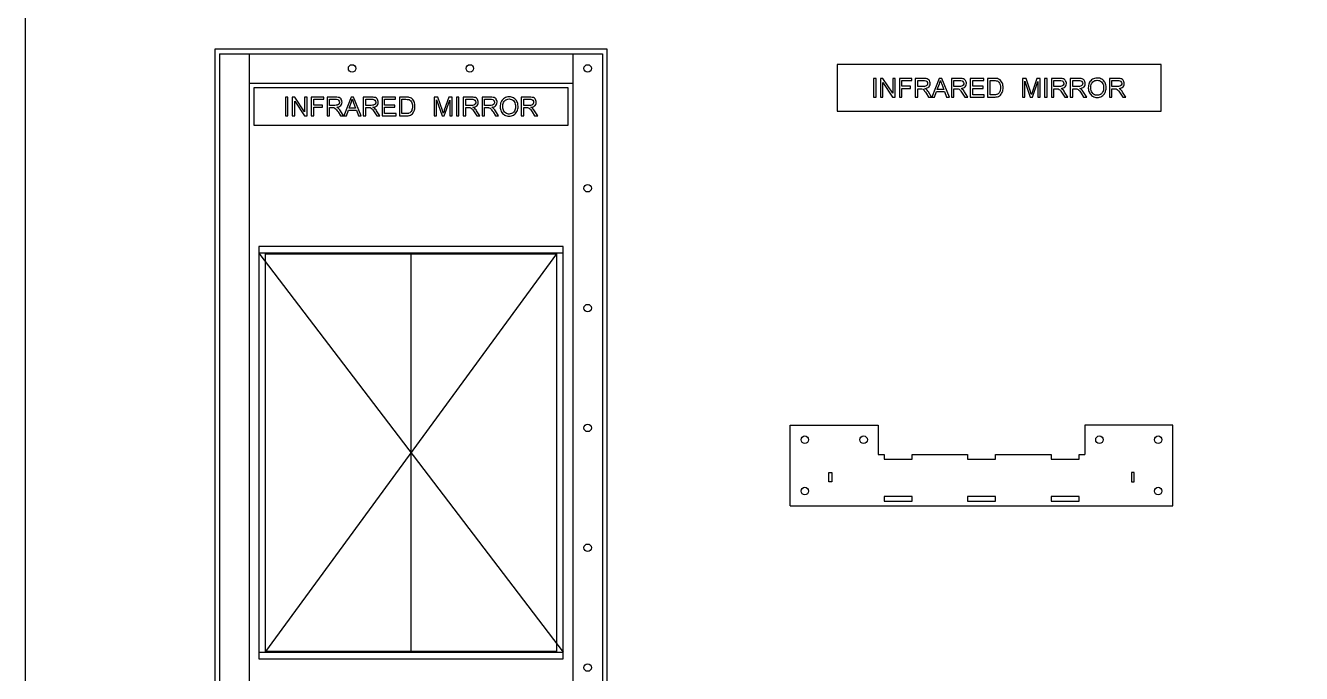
# Model space of a CAD drawing. Header units: inches. Extents: x 494 to 623, y 516 to 579.
# Drawn here: x 494.05 to 528.22, y 535.57 to 552.92 of the extents above; entities that cross this region are included whole.
import ezdxf

# ---------------------------------------------------------------- set-up
doc = ezdxf.new("R2010")
doc.units = ezdxf.units.IN
doc.header["$MEASUREMENT"] = 0

# ---------------------------------------------------------------- blocks, each defined once
blk = doc.blocks.new('Frame')
at = {"color": 7, "linetype": 'ByBlock'}
for p, q in [((4506.05, 308.231), (4506.05, 284.981)), ((4506.05, 308.231), (4516.3, 308.231)), ((4506.837, 308.231), (4506.837, 284.981)), ((4515.513, 308.231), (4515.513, 284.981)), ((4516.3, 308.231), (4516.3, 284.981)), ((4506.837, 307.444), (4515.513, 307.444)), ((4506.837, 285.768), (4515.513, 285.768)), ((4506.05, 284.981), (4516.3, 284.981))]:
    blk.add_line(p, q, dxfattribs=at)

msp = doc.modelspace()

# ---------------------------------------------------------------- linework, layer by layer
at = {"color": 1, "linetype": 'ByBlock'}
for p, q in [((500.301, 546.826), (508.445, 536.144)), ((508.271, 546.807), (500.474, 536.163)), ((504.373, 546.807), (504.373, 536.163)), ((514.527, 542.226), (516.888, 542.226)), ((514.527, 540.064), (514.527, 542.226)), ((516.888, 542.226), (516.888, 541.439)), ((524.777, 542.226), (522.416, 542.226)), ((522.416, 542.226), (522.416, 541.439)), ((524.777, 540.064), (524.777, 542.226)), ((514.527, 540.064), (524.777, 540.064))]:
    msp.add_line(p, q, dxfattribs=at)
at = {"color": 3}
msp.add_lwpolyline([(494.05, 565.125), (551.391, 565.125), (551.391, 516.087), (494.05, 516.087)], close=True, dxfattribs=at)
at = {"color": 1, "linetype": 'ByBlock'}
for points in [[(499.123, 552.293), (499.123, 528.793), (509.623, 528.793), (509.623, 552.293)], [(500.16, 550.256), (508.586, 550.256), (508.586, 551.256), (500.16, 551.256)], [(508.271, 546.807), (508.271, 536.163), (500.474, 536.163), (500.474, 546.807)], [(515.639, 540.708), (515.564, 540.708), (515.564, 540.958), (515.639, 540.958)], [(523.665, 540.708), (523.74, 540.708), (523.74, 540.958), (523.665, 540.958)], [(517.041, 540.189), (517.791, 540.189), (517.791, 540.314), (517.041, 540.314)], [(519.277, 540.189), (520.027, 540.189), (520.027, 540.314), (519.277, 540.314)], [(521.513, 540.189), (522.263, 540.189), (522.263, 540.314), (521.513, 540.314)]]:
    msp.add_lwpolyline(points, close=True, dxfattribs=at)
at = {"color": 4, "linetype": 'ByBlock'}
for points in [[(515.784, 550.633), (524.46, 550.633), (524.46, 551.883), (515.784, 551.883)], [(500.301, 535.963), (508.445, 535.963), (508.445, 547.007), (500.301, 547.007)]]:
    msp.add_lwpolyline(points, close=True, dxfattribs=at)
at = {"color": 2, "linetype": 'ByBlock', "flags": 128}
for points in [[(516.827, 551.508), (516.762, 551.508), (516.762, 551.009), (516.827, 551.009)], [(517.274, 551.508), (517.274, 551.115), (517.01, 551.508), (516.943, 551.508), (516.943, 551.009), (517.008, 551.009), (517.008, 551.402), (517.269, 551.009), (517.339, 551.009), (517.339, 551.508)], [(517.517, 551.236), (517.752, 551.236), (517.752, 551.296), (517.517, 551.296), (517.517, 551.451), (517.788, 551.451), (517.788, 551.508), (517.452, 551.508), (517.452, 551.009), (517.517, 551.009)], [(518.274, 551.389), (518.269, 551.42), (518.256, 551.448), (518.248, 551.459), (518.225, 551.479), (518.199, 551.495), (518.194, 551.498), (518.168, 551.503), (518.135, 551.508), (518.098, 551.508), (517.876, 551.508), (517.876, 551.009), (517.943, 551.009), (517.943, 551.231), (518.018, 551.231), (518.026, 551.231), (518.055, 551.229), (518.057, 551.229), (518.086, 551.216), (518.096, 551.208), (518.119, 551.182), (518.129, 551.169), (518.148, 551.143), (518.168, 551.112), (518.233, 551.009), (518.316, 551.009), (518.23, 551.146), (518.215, 551.164), (518.197, 551.19), (518.176, 551.211), (518.166, 551.218), (518.135, 551.236), (518.163, 551.242), (518.194, 551.252), (518.22, 551.265), (518.241, 551.283), (518.246, 551.286), (518.261, 551.311), (518.272, 551.34), (518.277, 551.373)], [(518.587, 551.508), (518.517, 551.508), (518.323, 551.009), (518.396, 551.009), (518.45, 551.161), (518.659, 551.161), (518.716, 551.009), (518.791, 551.009)], [(519.246, 551.389), (519.238, 551.42), (519.225, 551.448), (519.217, 551.459), (519.197, 551.479), (519.168, 551.495), (519.163, 551.498), (519.137, 551.503), (519.106, 551.508), (519.068, 551.508), (518.845, 551.508), (518.845, 551.009), (518.913, 551.009), (518.913, 551.231), (518.99, 551.231), (518.995, 551.231), (519.026, 551.229), (519.057, 551.216), (519.065, 551.208), (519.088, 551.182), (519.099, 551.169), (519.117, 551.143), (519.137, 551.112), (519.205, 551.009), (519.287, 551.009), (519.199, 551.146), (519.186, 551.164), (519.166, 551.19), (519.145, 551.211), (519.135, 551.218), (519.104, 551.236), (519.132, 551.242), (519.163, 551.252), (519.192, 551.265), (519.212, 551.283), (519.215, 551.286), (519.233, 551.311), (519.243, 551.34), (519.246, 551.373)], [(519.417, 551.068), (519.417, 551.239), (519.693, 551.239), (519.693, 551.296), (519.417, 551.296), (519.417, 551.451), (519.711, 551.451), (519.711, 551.508), (519.352, 551.508), (519.352, 551.009), (519.724, 551.009), (519.724, 551.068)], [(520.228, 551.291), (520.223, 551.322), (520.218, 551.353), (520.21, 551.381), (520.205, 551.391), (520.189, 551.42), (520.171, 551.443), (520.15, 551.467), (520.135, 551.477), (520.107, 551.492), (520.076, 551.503), (520.055, 551.505), (520.024, 551.508), (519.988, 551.508), (519.815, 551.508), (519.815, 551.009), (519.996, 551.009), (520.014, 551.009), (520.047, 551.011), (520.076, 551.016), (520.078, 551.016), (520.109, 551.027), (520.135, 551.042), (520.138, 551.042), (520.158, 551.063), (520.182, 551.089), (520.189, 551.102), (520.202, 551.128), (520.215, 551.161), (520.218, 551.167), (520.223, 551.195), (520.228, 551.226), (520.228, 551.262)], [(521.159, 551.009), (521.224, 551.009), (521.224, 551.508), (521.133, 551.508), (521.014, 551.159), (521.006, 551.135), (520.996, 551.104), (520.988, 551.079), (520.983, 551.089), (520.975, 551.117), (520.963, 551.154), (520.846, 551.508), (520.745, 551.508), (520.745, 551.009), (520.81, 551.009), (520.81, 551.433), (520.955, 551.009), (521.014, 551.009), (521.159, 551.428)], [(521.407, 551.508), (521.34, 551.508), (521.34, 551.009), (521.407, 551.009)], [(521.924, 551.389), (521.916, 551.42), (521.903, 551.446), (521.896, 551.459), (521.875, 551.479), (521.846, 551.495), (521.841, 551.498), (521.815, 551.503), (521.784, 551.508), (521.746, 551.508), (521.523, 551.508), (521.523, 551.009), (521.591, 551.009), (521.591, 551.231), (521.668, 551.231), (521.673, 551.231), (521.704, 551.229), (521.704, 551.226), (521.735, 551.213), (521.746, 551.205), (521.766, 551.182), (521.777, 551.169), (521.795, 551.143), (521.815, 551.112), (521.883, 551.009), (521.965, 551.009), (521.877, 551.143), (521.865, 551.164), (521.844, 551.19), (521.823, 551.211), (521.813, 551.218), (521.782, 551.236), (521.81, 551.242), (521.841, 551.252), (521.87, 551.265), (521.89, 551.283), (521.893, 551.286), (521.911, 551.311), (521.921, 551.34), (521.924, 551.371)], [(522.428, 551.389), (522.42, 551.42), (522.407, 551.446), (522.399, 551.459), (522.379, 551.479), (522.35, 551.495), (522.345, 551.498), (522.319, 551.503), (522.288, 551.508), (522.25, 551.508), (522.027, 551.508), (522.027, 551.009), (522.094, 551.009), (522.094, 551.231), (522.172, 551.231), (522.177, 551.231), (522.208, 551.229), (522.208, 551.226), (522.239, 551.213), (522.25, 551.205), (522.273, 551.182), (522.281, 551.169), (522.299, 551.143), (522.319, 551.112), (522.387, 551.009), (522.469, 551.009), (522.381, 551.143), (522.368, 551.164), (522.348, 551.19), (522.327, 551.211), (522.317, 551.218), (522.288, 551.236), (522.314, 551.242), (522.348, 551.252), (522.374, 551.265), (522.394, 551.283), (522.397, 551.286), (522.415, 551.311), (522.425, 551.34), (522.428, 551.371)], [(522.989, 551.27), (522.986, 551.304), (522.981, 551.335), (522.973, 551.363), (522.96, 551.392), (522.96, 551.394), (522.945, 551.42), (522.924, 551.446), (522.901, 551.467), (522.875, 551.485), (522.872, 551.487), (522.844, 551.5), (522.816, 551.511), (522.785, 551.516), (522.751, 551.518), (522.743, 551.518), (522.712, 551.516), (522.681, 551.508), (522.653, 551.498), (522.624, 551.485), (522.601, 551.467), (522.578, 551.446), (522.562, 551.43), (522.547, 551.405), (522.534, 551.379), (522.524, 551.35), (522.518, 551.319), (522.513, 551.288), (522.511, 551.252), (522.511, 551.249), (522.513, 551.216), (522.518, 551.185), (522.529, 551.156), (522.539, 551.128), (522.542, 551.125), (522.557, 551.097), (522.575, 551.073), (522.598, 551.053), (522.624, 551.032), (522.629, 551.029), (522.658, 551.016), (522.686, 551.006), (522.717, 551.001), (522.751, 550.998), (522.782, 551.001), (522.813, 551.006), (522.844, 551.016), (522.872, 551.029), (522.872, 551.032), (522.901, 551.048), (522.922, 551.068), (522.942, 551.094), (522.958, 551.12), (522.965, 551.133), (522.976, 551.161), (522.984, 551.192), (522.989, 551.223), (522.989, 551.257)], [(523.475, 551.389), (523.467, 551.42), (523.454, 551.446), (523.446, 551.459), (523.426, 551.479), (523.4, 551.495), (523.395, 551.498), (523.369, 551.503), (523.335, 551.508), (523.296, 551.508), (523.077, 551.508), (523.077, 551.009), (523.141, 551.009), (523.141, 551.231), (523.219, 551.231), (523.227, 551.231), (523.255, 551.229), (523.258, 551.226), (523.286, 551.213), (523.296, 551.205), (523.32, 551.182), (523.33, 551.169), (523.345, 551.143), (523.366, 551.112), (523.433, 551.009), (523.516, 551.009), (523.428, 551.143), (523.415, 551.164), (523.395, 551.19), (523.374, 551.211), (523.363, 551.218), (523.335, 551.236), (523.363, 551.242), (523.395, 551.252), (523.42, 551.265), (523.441, 551.283), (523.444, 551.286), (523.462, 551.311), (523.472, 551.34), (523.475, 551.371)], [(518.207, 551.355), (518.194, 551.327), (518.184, 551.314), (518.155, 551.298), (518.15, 551.296), (518.122, 551.291), (518.086, 551.288), (517.943, 551.288), (517.943, 551.454), (518.101, 551.454), (518.129, 551.451), (518.16, 551.443), (518.181, 551.43), (518.184, 551.428), (518.202, 551.402), (518.207, 551.373)], [(518.639, 551.213), (518.468, 551.213), (518.522, 551.36), (518.525, 551.366), (518.535, 551.394), (518.543, 551.425), (518.551, 551.456), (518.553, 551.446), (518.561, 551.417), (518.574, 551.386), (518.587, 551.353)], [(519.176, 551.355), (519.163, 551.327), (519.153, 551.314), (519.124, 551.298), (519.119, 551.296), (519.091, 551.291), (519.055, 551.288), (518.913, 551.288), (518.913, 551.454), (519.07, 551.454), (519.099, 551.451), (519.13, 551.443), (519.153, 551.43), (519.155, 551.428), (519.171, 551.402), (519.179, 551.373)], [(520.161, 551.26), (520.158, 551.226), (520.153, 551.195), (520.148, 551.167), (520.143, 551.154), (520.127, 551.125), (520.109, 551.102), (520.096, 551.092), (520.065, 551.076), (520.055, 551.073), (520.024, 551.068), (519.988, 551.068), (519.882, 551.068), (519.882, 551.451), (519.985, 551.451), (520.016, 551.448), (520.047, 551.446), (520.073, 551.441), (520.091, 551.43), (520.114, 551.41), (520.135, 551.384), (520.145, 551.36), (520.153, 551.332), (520.158, 551.301), (520.161, 551.262)], [(521.854, 551.355), (521.841, 551.327), (521.831, 551.314), (521.802, 551.296), (521.797, 551.296), (521.769, 551.288), (521.733, 551.288), (521.591, 551.288), (521.591, 551.454), (521.748, 551.454), (521.777, 551.451), (521.808, 551.443), (521.831, 551.43), (521.834, 551.428), (521.849, 551.402), (521.857, 551.371)], [(522.358, 551.355), (522.345, 551.327), (522.335, 551.314), (522.306, 551.296), (522.301, 551.296), (522.273, 551.288), (522.237, 551.288), (522.094, 551.288), (522.094, 551.454), (522.252, 551.454), (522.281, 551.451), (522.312, 551.443), (522.335, 551.43), (522.337, 551.428), (522.353, 551.402), (522.361, 551.371)], [(522.922, 551.252), (522.919, 551.216), (522.914, 551.185), (522.903, 551.156), (522.891, 551.13), (522.872, 551.11), (522.862, 551.099), (522.839, 551.079), (522.813, 551.066), (522.782, 551.058), (522.751, 551.055), (522.735, 551.055), (522.707, 551.061), (522.679, 551.071), (522.653, 551.086), (522.629, 551.107), (522.611, 551.13), (522.598, 551.156), (522.588, 551.185), (522.58, 551.216), (522.58, 551.249), (522.58, 551.275), (522.583, 551.309), (522.591, 551.342), (522.601, 551.368), (522.614, 551.392), (522.629, 551.412), (522.637, 551.417), (522.663, 551.436), (522.689, 551.448), (522.72, 551.456), (522.751, 551.461), (522.782, 551.456), (522.813, 551.448), (522.841, 551.436), (522.865, 551.417), (522.885, 551.392), (522.901, 551.366), (522.906, 551.353), (522.914, 551.324), (522.919, 551.291), (522.922, 551.257)], [(523.405, 551.355), (523.395, 551.327), (523.382, 551.314), (523.356, 551.296), (523.348, 551.296), (523.32, 551.288), (523.283, 551.288), (523.141, 551.288), (523.141, 551.454), (523.299, 551.454), (523.33, 551.451), (523.358, 551.443), (523.382, 551.43), (523.384, 551.428), (523.402, 551.402), (523.407, 551.371)], [(501.077, 551.006), (501.013, 551.006), (501.013, 550.507), (501.077, 550.507)], [(501.524, 551.006), (501.524, 550.613), (501.261, 551.006), (501.194, 551.006), (501.194, 550.507), (501.258, 550.507), (501.258, 550.9), (501.519, 550.507), (501.589, 550.507), (501.589, 551.006)], [(501.767, 550.734), (502.003, 550.734), (502.003, 550.794), (501.767, 550.794), (501.767, 550.949), (502.039, 550.949), (502.039, 551.006), (501.703, 551.006), (501.703, 550.507), (501.767, 550.507)], [(502.525, 550.887), (502.519, 550.918), (502.506, 550.946), (502.499, 550.957), (502.475, 550.977), (502.45, 550.993), (502.444, 550.996), (502.419, 551.001), (502.385, 551.006), (502.349, 551.006), (502.127, 551.006), (502.127, 550.507), (502.194, 550.507), (502.194, 550.729), (502.269, 550.729), (502.277, 550.729), (502.305, 550.727), (502.308, 550.727), (502.336, 550.714), (502.346, 550.706), (502.37, 550.68), (502.38, 550.667), (502.398, 550.641), (502.419, 550.61), (502.483, 550.507), (502.566, 550.507), (502.481, 550.644), (502.465, 550.662), (502.447, 550.688), (502.426, 550.708), (502.416, 550.716), (502.385, 550.734), (502.413, 550.739), (502.444, 550.75), (502.47, 550.763), (502.491, 550.781), (502.496, 550.784), (502.512, 550.809), (502.522, 550.838), (502.527, 550.871)], [(502.457, 550.853), (502.444, 550.825), (502.434, 550.812), (502.406, 550.796), (502.401, 550.794), (502.372, 550.789), (502.336, 550.786), (502.194, 550.786), (502.194, 550.952), (502.351, 550.952), (502.38, 550.949), (502.411, 550.941), (502.432, 550.928), (502.434, 550.926), (502.452, 550.9), (502.457, 550.871)], [(502.837, 551.006), (502.767, 551.006), (502.574, 550.507), (502.646, 550.507), (502.7, 550.659), (502.91, 550.659), (502.967, 550.507), (503.041, 550.507)], [(502.889, 550.711), (502.718, 550.711), (502.773, 550.858), (502.775, 550.864), (502.786, 550.892), (502.793, 550.923), (502.801, 550.954), (502.804, 550.944), (502.811, 550.915), (502.824, 550.884), (502.837, 550.851)], [(503.496, 550.887), (503.489, 550.918), (503.476, 550.946), (503.468, 550.957), (503.447, 550.977), (503.419, 550.993), (503.414, 550.996), (503.388, 551.001), (503.357, 551.006), (503.318, 551.006), (503.096, 551.006), (503.096, 550.507), (503.163, 550.507), (503.163, 550.729), (503.241, 550.729), (503.246, 550.729), (503.277, 550.727), (503.308, 550.714), (503.315, 550.706), (503.339, 550.68), (503.349, 550.667), (503.367, 550.641), (503.388, 550.61), (503.455, 550.507), (503.538, 550.507), (503.45, 550.644), (503.437, 550.662), (503.416, 550.688), (503.396, 550.708), (503.385, 550.716), (503.354, 550.734), (503.383, 550.739), (503.414, 550.75), (503.442, 550.763), (503.463, 550.781), (503.465, 550.784), (503.483, 550.809), (503.494, 550.838), (503.496, 550.871)], [(503.427, 550.853), (503.414, 550.825), (503.403, 550.812), (503.375, 550.796), (503.37, 550.794), (503.341, 550.789), (503.305, 550.786), (503.163, 550.786), (503.163, 550.952), (503.321, 550.952), (503.349, 550.949), (503.38, 550.941), (503.403, 550.928), (503.406, 550.926), (503.421, 550.9), (503.429, 550.871)], [(503.667, 550.566), (503.667, 550.737), (503.943, 550.737), (503.943, 550.794), (503.667, 550.794), (503.667, 550.949), (503.962, 550.949), (503.962, 551.006), (503.602, 551.006), (503.602, 550.507), (503.974, 550.507), (503.974, 550.566)], [(504.479, 550.789), (504.473, 550.82), (504.468, 550.851), (504.46, 550.879), (504.455, 550.889), (504.44, 550.918), (504.422, 550.941), (504.401, 550.965), (504.385, 550.975), (504.357, 550.99), (504.326, 551.001), (504.305, 551.003), (504.274, 551.006), (504.238, 551.006), (504.065, 551.006), (504.065, 550.507), (504.246, 550.507), (504.264, 550.507), (504.298, 550.509), (504.326, 550.514), (504.329, 550.514), (504.36, 550.525), (504.385, 550.54), (504.388, 550.54), (504.409, 550.561), (504.432, 550.587), (504.44, 550.6), (504.453, 550.626), (504.466, 550.659), (504.468, 550.665), (504.473, 550.693), (504.479, 550.724), (504.479, 550.76)], [(504.411, 550.758), (504.409, 550.724), (504.403, 550.693), (504.398, 550.665), (504.393, 550.651), (504.378, 550.623), (504.36, 550.6), (504.347, 550.589), (504.316, 550.574), (504.305, 550.571), (504.274, 550.566), (504.238, 550.566), (504.132, 550.566), (504.132, 550.949), (504.236, 550.949), (504.267, 550.946), (504.298, 550.944), (504.323, 550.939), (504.341, 550.928), (504.365, 550.908), (504.385, 550.882), (504.396, 550.858), (504.403, 550.83), (504.409, 550.799), (504.411, 550.76)], [(505.409, 550.507), (505.474, 550.507), (505.474, 551.006), (505.383, 551.006), (505.265, 550.657), (505.257, 550.633), (505.246, 550.602), (505.239, 550.577), (505.234, 550.587), (505.226, 550.615), (505.213, 550.651), (505.096, 551.006), (504.996, 551.006), (504.996, 550.507), (505.06, 550.507), (505.06, 550.931), (505.205, 550.507), (505.265, 550.507), (505.409, 550.926)], [(505.657, 551.006), (505.59, 551.006), (505.59, 550.507), (505.657, 550.507)], [(506.174, 550.887), (506.167, 550.918), (506.154, 550.944), (506.146, 550.957), (506.125, 550.977), (506.097, 550.993), (506.092, 550.996), (506.066, 551.001), (506.035, 551.006), (505.996, 551.006), (505.774, 551.006), (505.774, 550.507), (505.841, 550.507), (505.841, 550.729), (505.918, 550.729), (505.924, 550.729), (505.955, 550.727), (505.955, 550.724), (505.986, 550.711), (505.996, 550.703), (506.017, 550.68), (506.027, 550.667), (506.045, 550.641), (506.066, 550.61), (506.133, 550.507), (506.216, 550.507), (506.128, 550.641), (506.115, 550.662), (506.094, 550.688), (506.073, 550.708), (506.063, 550.716), (506.032, 550.734), (506.061, 550.739), (506.092, 550.75), (506.12, 550.763), (506.141, 550.781), (506.143, 550.784), (506.161, 550.809), (506.172, 550.838), (506.174, 550.869)], [(506.105, 550.853), (506.092, 550.825), (506.081, 550.812), (506.053, 550.794), (506.048, 550.794), (506.019, 550.786), (505.983, 550.786), (505.841, 550.786), (505.841, 550.952), (505.999, 550.952), (506.027, 550.949), (506.058, 550.941), (506.081, 550.928), (506.084, 550.926), (506.099, 550.9), (506.107, 550.869)], [(506.678, 550.887), (506.67, 550.918), (506.658, 550.944), (506.65, 550.957), (506.629, 550.977), (506.601, 550.993), (506.596, 550.996), (506.57, 551.001), (506.539, 551.006), (506.5, 551.006), (506.278, 551.006), (506.278, 550.507), (506.345, 550.507), (506.345, 550.729), (506.422, 550.729), (506.428, 550.729), (506.459, 550.727), (506.459, 550.724), (506.49, 550.711), (506.5, 550.703), (506.523, 550.68), (506.531, 550.667), (506.549, 550.641), (506.57, 550.61), (506.637, 550.507), (506.72, 550.507), (506.632, 550.641), (506.619, 550.662), (506.598, 550.688), (506.577, 550.708), (506.567, 550.716), (506.539, 550.734), (506.565, 550.739), (506.598, 550.75), (506.624, 550.763), (506.645, 550.781), (506.647, 550.784), (506.665, 550.809), (506.676, 550.838), (506.678, 550.869)], [(506.608, 550.853), (506.596, 550.825), (506.585, 550.812), (506.557, 550.794), (506.552, 550.794), (506.523, 550.786), (506.487, 550.786), (506.345, 550.786), (506.345, 550.952), (506.503, 550.952), (506.531, 550.949), (506.562, 550.941), (506.585, 550.928), (506.588, 550.926), (506.603, 550.9), (506.611, 550.869)], [(507.239, 550.768), (507.236, 550.802), (507.231, 550.833), (507.224, 550.861), (507.211, 550.89), (507.211, 550.892), (507.195, 550.918), (507.174, 550.944), (507.151, 550.965), (507.125, 550.983), (507.123, 550.985), (507.094, 550.998), (507.066, 551.009), (507.035, 551.014), (507.001, 551.016), (506.994, 551.016), (506.963, 551.014), (506.932, 551.006), (506.903, 550.996), (506.875, 550.983), (506.851, 550.965), (506.828, 550.944), (506.813, 550.928), (506.797, 550.903), (506.784, 550.877), (506.774, 550.848), (506.769, 550.817), (506.764, 550.786), (506.761, 550.75), (506.761, 550.747), (506.764, 550.714), (506.769, 550.683), (506.779, 550.654), (506.789, 550.626), (506.792, 550.623), (506.808, 550.595), (506.826, 550.571), (506.849, 550.551), (506.875, 550.53), (506.88, 550.527), (506.908, 550.514), (506.937, 550.504), (506.968, 550.499), (507.001, 550.496), (507.032, 550.499), (507.063, 550.504), (507.094, 550.514), (507.123, 550.527), (507.123, 550.53), (507.151, 550.546), (507.172, 550.566), (507.193, 550.592), (507.208, 550.618), (507.216, 550.631), (507.226, 550.659), (507.234, 550.69), (507.239, 550.721), (507.239, 550.755)], [(507.172, 550.75), (507.169, 550.714), (507.164, 550.683), (507.154, 550.654), (507.141, 550.628), (507.123, 550.608), (507.112, 550.597), (507.089, 550.577), (507.063, 550.564), (507.032, 550.556), (507.001, 550.553), (506.986, 550.553), (506.957, 550.558), (506.929, 550.569), (506.903, 550.584), (506.88, 550.605), (506.862, 550.628), (506.849, 550.654), (506.839, 550.683), (506.831, 550.714), (506.831, 550.747), (506.831, 550.773), (506.833, 550.807), (506.841, 550.84), (506.851, 550.866), (506.864, 550.89), (506.88, 550.91), (506.888, 550.915), (506.913, 550.934), (506.939, 550.946), (506.97, 550.954), (507.001, 550.959), (507.032, 550.954), (507.063, 550.946), (507.092, 550.934), (507.115, 550.915), (507.136, 550.89), (507.151, 550.864), (507.156, 550.851), (507.164, 550.822), (507.169, 550.789), (507.172, 550.755)], [(507.725, 550.887), (507.717, 550.918), (507.704, 550.944), (507.697, 550.957), (507.676, 550.977), (507.65, 550.993), (507.645, 550.996), (507.619, 551.001), (507.585, 551.006), (507.547, 551.006), (507.327, 551.006), (507.327, 550.507), (507.392, 550.507), (507.392, 550.729), (507.469, 550.729), (507.477, 550.729), (507.505, 550.727), (507.508, 550.724), (507.536, 550.711), (507.547, 550.703), (507.57, 550.68), (507.58, 550.667), (507.596, 550.641), (507.616, 550.61), (507.684, 550.507), (507.766, 550.507), (507.679, 550.641), (507.666, 550.662), (507.645, 550.688), (507.624, 550.708), (507.614, 550.716), (507.585, 550.734), (507.614, 550.739), (507.645, 550.75), (507.671, 550.763), (507.691, 550.781), (507.694, 550.784), (507.712, 550.809), (507.722, 550.838), (507.725, 550.869)], [(507.655, 550.853), (507.645, 550.825), (507.632, 550.812), (507.606, 550.794), (507.598, 550.794), (507.57, 550.786), (507.534, 550.786), (507.392, 550.786), (507.392, 550.952), (507.549, 550.952), (507.58, 550.949), (507.609, 550.941), (507.632, 550.928), (507.635, 550.926), (507.653, 550.9), (507.658, 550.869)]]:
    msp.add_lwpolyline(points, close=True, dxfattribs=at)
at = {"color": 7, "linetype": 'ByBlock'}
msp.add_lwpolyline([(500.301, 536.144), (508.445, 536.144), (508.445, 546.826), (500.301, 546.826)], close=True, dxfattribs=at)
at = {"color": 1, "linetype": 'ByBlock'}
msp.add_lwpolyline([(516.888, 541.439), (517.041, 541.439), (517.041, 541.314), (517.791, 541.314), (517.791, 541.439), (519.277, 541.439), (519.277, 541.314), (520.027, 541.314), (520.027, 541.439), (521.513, 541.439), (521.513, 541.314), (522.263, 541.314), (522.263, 541.439), (522.416, 541.439)], dxfattribs=at)
for centre in [(502.795, 551.775), (505.95, 551.775), (509.104, 551.775), (509.104, 548.566), (509.104, 545.357), (509.104, 542.148), (514.92, 541.832), (516.494, 541.832), (522.809, 541.832), (524.383, 541.832), (514.92, 540.457), (524.383, 540.457), (509.104, 538.939), (509.104, 535.73)]:
    msp.add_circle(centre, 0.1, dxfattribs=at)

# ---------------------------------------------------------------- block references
msp.add_blockref('Frame', (-4006.802, 243.938), dxfattribs=at)

doc.saveas('drawing.dxf')
